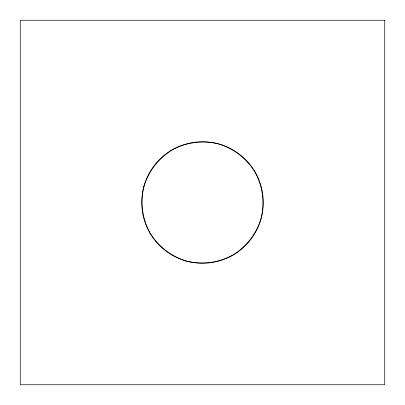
<?xml version="1.0" encoding="UTF-8"?>
<svg xmlns="http://www.w3.org/2000/svg" width="405" height="405" viewBox="0 0 405 405"><rect width="100%" height="100%" fill="white"/><g stroke="black" fill="none" stroke-linecap="round" stroke-linejoin="round"><path stroke-width="0.61" d="M143.821 186.776C140.12 202.378 142.276 218.761 149.89 232.875C158.304 246.523 171.416 256.583 186.776 261.179C202.378 264.88 218.761 262.724 232.875 255.109C246.523 246.696 256.583 233.584 261.179 218.224C264.88 202.621 262.724 186.239 255.109 172.125C246.696 158.477 233.584 148.417 218.224 143.821C202.621 140.12 186.239 142.276 172.125 149.89C158.477 158.304 148.417 171.416 143.821 186.776M384.75 20.25L20.25 20.25L20.25 384.75L384.75 384.75L384.75 20.25M159.545 245.455A60.75 60.75 0 0 0 261.179 218.224A60.75 60.75 0 0 0 186.776 143.821A60.75 60.75 0 0 0 159.545 245.455"/></g></svg>
